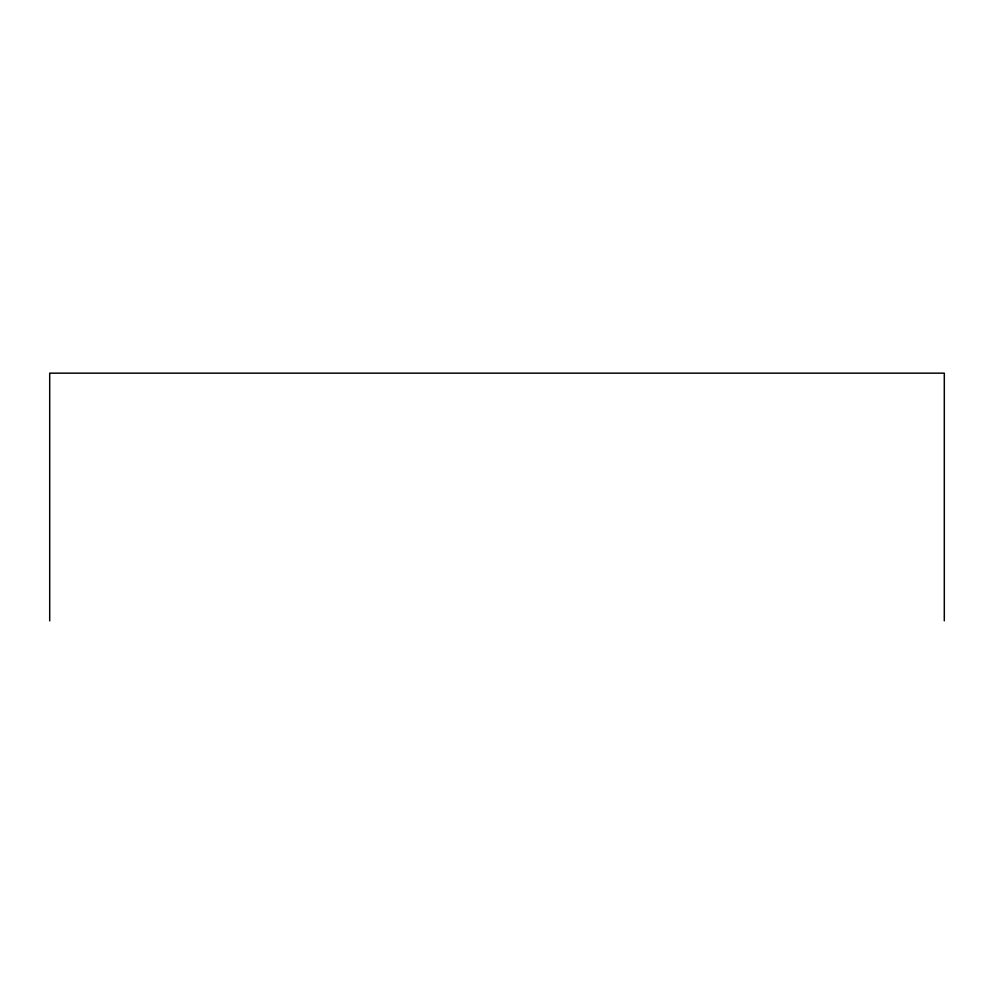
<?xml version="1.0" encoding="UTF-8"?>
<svg xmlns="http://www.w3.org/2000/svg" width="994" height="994" viewBox="0 0 994 994"><rect width="100%" height="100%" fill="white"/><g stroke="black" fill="none" stroke-linecap="round" stroke-linejoin="round"><path stroke-width="1.49" d="M944.3 620.84L944.3 373.16L49.7 373.16L49.7 620.84"/></g></svg>
